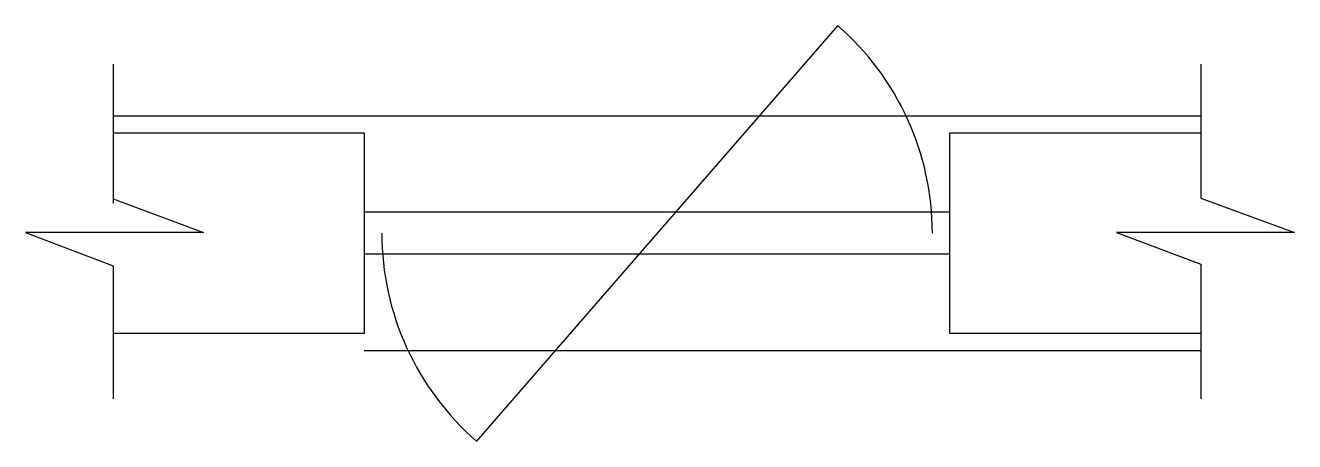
# Model space of a CAD drawing. Header units: metres. Extents: x 13569 to 13584.1, y 18571.8 to 18576.8.
import ezdxf

# ---------------------------------------------------------------- set-up
doc = ezdxf.new("R2010")
doc.units = ezdxf.units.M
for name, color, linetype in [('PUB_DIM', 90, 'Continuous'), ('PUB_TEXT', 7, 'Continuous'), ('STAIR', 2, 'Continuous')]:
    doc.layers.add(name, color=color, linetype=linetype)

msp = doc.modelspace()

# ---------------------------------------------------------------- linework, layer by layer
at = {"layer": 'PUB_DIM'}
for p, q in [((13570.01, 18576.29), (13570.01, 18574.63)), ((13583.01, 18576.29), (13583.01, 18574.69)), ((13583.01, 18575.67), (13570.01, 18575.67)), ((13570.01, 18574.68), (13571.09, 18574.28)), ((13583.01, 18574.69), (13584.13, 18574.28)), ((13580.01, 18574.52), (13573.01, 18574.52)), ((13571.09, 18574.28), (13568.96, 18574.28)), ((13568.96, 18574.28), (13570.01, 18573.88)), ((13584.13, 18574.28), (13582, 18574.28)), ((13582, 18574.28), (13583.01, 18573.9)), ((13580.01, 18574.02), (13573.01, 18574.02)), ((13570.01, 18573.88), (13570.01, 18572.29)), ((13583.01, 18573.9), (13583.01, 18572.29)), ((13573.01, 18572.87), (13583.01, 18572.87))]:
    msp.add_line(p, q, dxfattribs=at)
at = {"layer": 'PUB_TEXT'}
for points in [[(13570.01, 18575.47), (13573.01, 18575.47), (13573.01, 18573.07), (13570.01, 18573.07)], [(13583.01, 18573.07), (13580.01, 18573.07), (13580.01, 18575.47), (13583.01, 18575.47)]]:
    msp.add_lwpolyline(points, dxfattribs=at)
at = {"layer": 'STAIR'}
msp.add_line((13574.35, 18571.78), (13578.67, 18576.75), dxfattribs=at)
for start, end in [(0, 49.02), (180, 229.02)]:
    msp.add_arc((13576.51, 18574.27), 3.29, start, end, dxfattribs=at)

doc.saveas('drawing.dxf')
